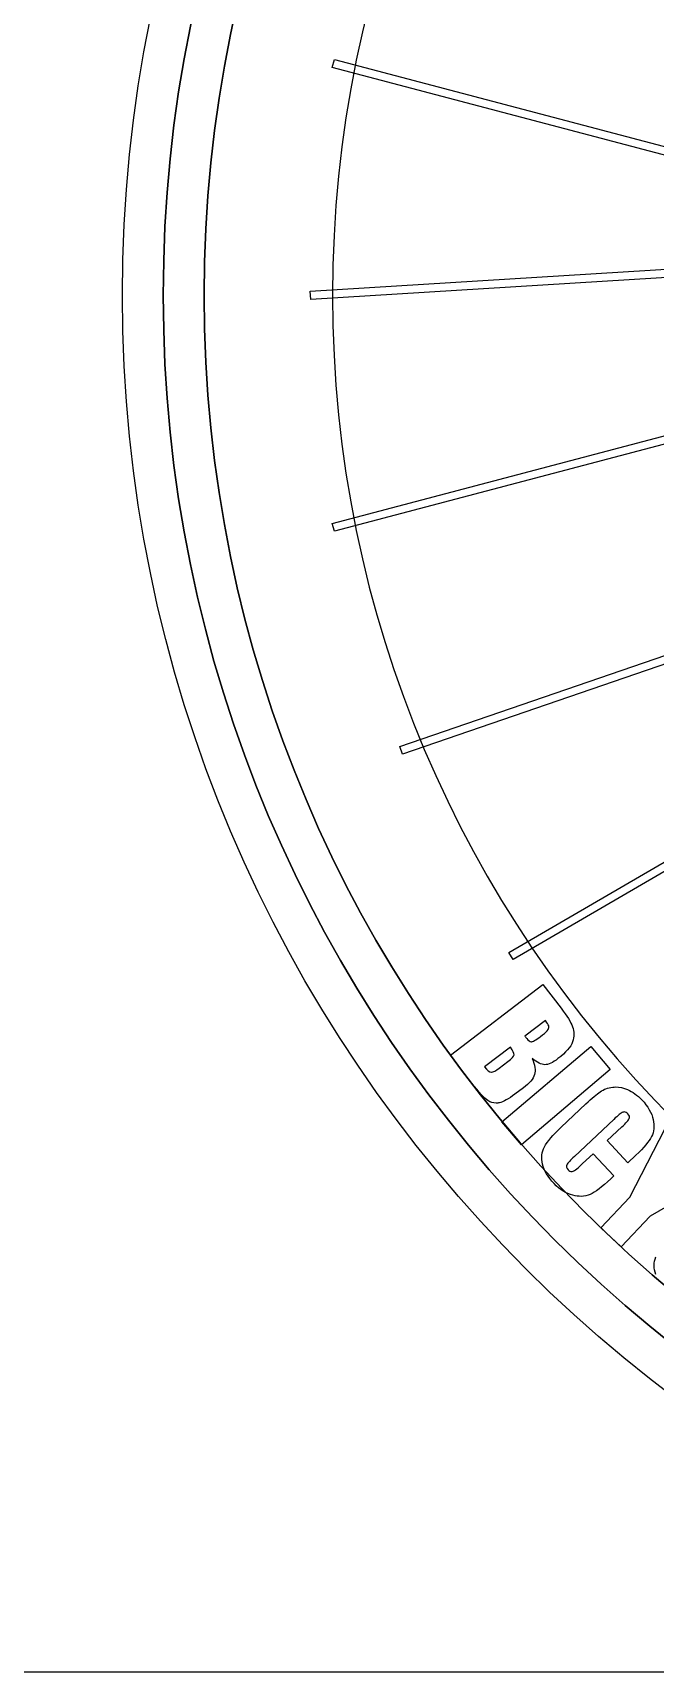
# Model space of a CAD drawing. Extents: x 3 to 470, y 9 to 287.
# Drawn here: x 273.1 to 316, y 8.7 to 121.8 of the extents above; entities that cross this region are included whole.
import ezdxf

# ---------------------------------------------------------------- set-up
doc = ezdxf.new("R2010")
doc.units = 0
doc.layers.add('Layer_1', color=7, linetype='CONTINUOUS')

msp = doc.modelspace()

# ---------------------------------------------------------------- linework, layer by layer
at = {"layer": 'Layer_1', "color": 7}
for points in [[(3.00365, 287.24209), (469.516983, 287.24209), (469.516983, 8.688756), (3.00365, 8.688756), (3.00365, 287.24209)], [(371.216984, 98.985893), (293.723545, 119.446437), (293.86749, 119.991708), (371.360873, 99.531163)], [(371.216984, 98.985893), (293.723545, 119.446437), (293.86749, 119.991708), (371.360873, 99.531163)], [(292.236304, 103.429937), (292.201509, 103.992802), (372.201533, 108.942219)], [(292.236304, 103.429937), (292.201509, 103.992802), (372.201533, 108.942219)], [(372.236892, 108.379269), (292.23636, 103.429796), (292.236304, 103.429937)], [(372.236892, 108.379269), (292.23636, 103.429796), (292.236304, 103.429937)], [(293.86749, 87.431032), (293.723545, 87.976302), (371.220791, 108.437862)], [(293.86749, 87.431032), (293.723545, 87.976302), (371.220791, 108.437862)], [(371.365215, 107.892733), (293.86749, 87.431032), (293.86749, 87.431032)], [(371.365215, 107.892733), (293.86749, 87.431032), (293.86749, 87.431032)], [(298.556424, 72.044478), (298.373173, 72.57782), (374.173844, 98.618516)], [(298.556424, 72.044478), (298.373173, 72.57782), (374.173844, 98.618516)], [(306.189163, 57.881637), (305.905418, 58.368962), (375.169277, 98.697298)], [(306.189163, 57.881637), (305.905418, 58.368962), (375.169277, 98.697298)], [(374.357095, 98.085173), (298.556424, 72.044478), (298.556424, 72.044478)], [(374.357095, 98.085173), (298.556424, 72.044478), (298.556424, 72.044478)], [(375.453078, 98.209944), (306.189163, 57.881637), (306.189163, 57.881637)], [(375.453078, 98.209944), (306.189163, 57.881637), (306.189163, 57.881637)], [(303.333389, 49.372202), (301.869212, 51.2864), (308.241638, 56.160672), (309.505081, 54.508958)], [(308.419419, 53.673064), (307.002162, 52.589009)], [(307.457484, 52.205616), (307.457484, 52.20556)], [(306.008308, 51.828738), (304.227115, 50.466295)], [(306.771258, 45.092968), (305.423788, 46.68262), (311.543796, 51.8703), (312.891266, 50.280648), (306.771258, 45.092968), (306.771258, 45.092968)], [(304.70085, 50.101682), (304.700794, 50.101682)], [(305.236928, 50.378942), (305.828328, 50.831303)], [(306.904573, 49.025353), (306.316697, 48.57567)], [(305.01437, 47.963827), (305.014399, 47.963827)], [(309.509677, 46.301794), (311.217841, 47.906757)], [(313.132659, 46.840353), (310.416261, 44.288118)], [(313.650268, 38.042014), (312.245305, 39.364868), (314.235634, 41.478699), (316.673785, 46.214722), (318.072319, 44.897931)], [(314.661067, 44.377163), (314.105618, 43.85524), (312.678661, 45.373978), (313.696482, 46.330301)], [(310.989728, 43.787145), (311.721831, 44.474978), (313.148759, 42.956241), (312.920788, 42.742058)], [(318.861407, 44.154944), (320.259913, 42.838125), (315.640597, 40.155845), (313.650268, 38.042014), (313.650268, 38.042014)], [(310.88165, 41.531061), (310.88165, 41.531061)]]:
    msp.add_lwpolyline(points, dxfattribs=at)
for points in [[(279.248368, 103.71137), (279.248368, 156.191267), (321.791762, 198.734661), (374.271687, 198.734661)], [(279.248368, 103.71137), (279.248368, 156.191267), (321.791762, 198.734661), (374.271687, 198.734661)], [(374.271687, 195.914979), (323.349016, 195.914979), (282.06805, 154.634013), (282.06805, 103.71137)], [(374.271687, 195.914979), (323.349016, 195.914979), (282.06805, 154.634013), (282.06805, 103.71137)], [(282.06805, 103.71137), (282.06805, 154.634013), (323.349016, 195.914979), (374.271687, 195.914979)], [(282.06805, 103.71137), (282.06805, 154.634013), (323.349016, 195.914979), (374.271687, 195.914979)], [(374.271687, 193.095296), (324.90627, 193.095296), (284.887733, 153.076759), (284.887733, 103.71137)], [(374.271687, 193.095296), (324.90627, 193.095296), (284.887733, 153.076759), (284.887733, 103.71137)], [(284.887733, 103.71137), (284.887733, 153.076759), (324.90627, 193.095296), (374.271687, 193.095296)], [(284.887733, 103.71137), (284.887733, 153.076759), (324.90627, 193.095296), (374.271687, 193.095296)], [(374.271687, 184.241494), (329.796106, 184.241494), (293.741535, 148.186923), (293.741535, 103.71137)], [(374.271687, 184.241494), (329.796106, 184.241494), (293.741535, 148.186923), (293.741535, 103.71137)], [(374.271687, 8.688079), (321.791762, 8.688079), (279.248368, 51.231444), (279.248368, 103.71137)], [(374.271687, 8.688079), (321.791762, 8.688079), (279.248368, 51.231444), (279.248368, 103.71137)], [(282.06805, 103.71137), (282.06805, 52.788727), (323.349016, 11.507761), (374.271687, 11.507761)], [(282.06805, 103.71137), (282.06805, 52.788727), (323.349016, 11.507761), (374.271687, 11.507761)], [(374.271687, 11.507761), (323.349016, 11.507761), (282.06805, 52.788727), (282.06805, 103.71137)], [(374.271687, 11.507761), (323.349016, 11.507761), (282.06805, 52.788727), (282.06805, 103.71137)], [(284.887733, 103.71137), (284.887733, 54.345981), (324.90627, 14.327443), (374.271687, 14.327443)], [(284.887733, 103.71137), (284.887733, 54.345981), (324.90627, 14.327443), (374.271687, 14.327443)], [(374.271687, 14.327443), (324.90627, 14.327443), (284.887733, 54.345981), (284.887733, 103.71137)], [(374.271687, 14.327443), (324.90627, 14.327443), (284.887733, 54.345981), (284.887733, 103.71137)], [(293.741535, 103.71137), (293.741535, 59.235817), (329.796106, 23.181246), (374.271687, 23.181246)], [(293.741535, 103.71137), (293.741535, 59.235817), (329.796106, 23.181246), (374.271687, 23.181246)], [(309.505081, 54.508958), (309.90478, 53.986377), (310.167443, 53.559581), (310.293069, 53.228569)], [(308.648095, 53.301599), (308.623583, 53.377147), (308.547357, 53.500969), (308.419419, 53.673064)], [(308.605602, 53.04168), (308.658424, 53.139411), (308.672589, 53.22605), (308.648095, 53.301599)], [(310.293069, 53.228569), (310.418677, 52.897557), (310.420181, 52.554787), (310.297581, 52.200259)], [(307.002162, 52.589009), (307.059796, 52.51846), (307.1029, 52.46452), (307.131472, 52.427187)], [(307.131472, 52.427187), (307.244429, 52.279473), (307.353099, 52.205616), (307.457484, 52.205616)], [(307.457484, 52.20556), (307.468575, 52.20556), (307.479543, 52.206406), (307.49039, 52.208098)], [(307.49039, 52.208098), (307.604813, 52.225335), (307.85099, 52.378501), (308.228921, 52.667593)], [(308.228921, 52.667593), (308.42722, 52.819273), (308.55278, 52.943969), (308.605602, 53.04168)], [(310.297581, 52.200259), (310.174925, 51.845731), (309.838311, 51.457902), (309.28774, 51.036774)], [(305.828328, 50.831303), (306.101273, 51.040091), (306.245049, 51.195362), (306.259655, 51.297115)], [(306.259655, 51.297115), (306.274317, 51.398887), (306.190535, 51.576094), (306.008308, 51.828738)], [(308.373458, 50.614836), (308.137263, 50.619066), (307.848339, 50.762315), (307.506688, 51.044584)], [(307.506688, 51.044584), (307.713032, 50.595954), (307.768082, 50.226669), (307.671836, 49.936731)], [(309.28774, 51.036774), (308.919903, 50.755426), (308.61862, 50.614752), (308.383891, 50.614752)], [(304.227115, 50.466295), (304.412575, 50.238352), (304.562498, 50.117285), (304.676883, 50.103092)], [(304.676883, 50.103092), (304.68459, 50.102152), (304.692579, 50.101682), (304.70085, 50.101682)], [(304.700794, 50.101682), (304.816551, 50.101682), (304.995262, 50.194102), (305.236928, 50.378942)], [(307.671836, 49.936731), (307.575591, 49.646792), (307.319837, 49.343), (306.904573, 49.025353)], [(308.383891, 50.614752), (308.380507, 50.614752), (308.377029, 50.61478), (308.373458, 50.614836)], [(304.460247, 48.134672), (304.21937, 48.29248), (303.843751, 48.70499), (303.333389, 49.372202)], [(311.217841, 47.906757), (311.639533, 48.30296), (311.96938, 48.585661), (312.20738, 48.754861)], [(312.20738, 48.754861), (312.44538, 48.924061), (312.729153, 49.028464), (313.058698, 49.068071)], [(313.058698, 49.068071), (313.128213, 49.076436), (313.198216, 49.080619), (313.268708, 49.080619)], [(313.268708, 49.080619), (313.532236, 49.080619), (313.802352, 49.022205), (314.079057, 48.905376)], [(314.079057, 48.905376), (314.42975, 48.757305), (314.759963, 48.51845), (315.069696, 48.18881)], [(305.014399, 47.963827), (304.818825, 47.963827), (304.634108, 48.020776), (304.460247, 48.134672)], [(305.245443, 47.989233), (305.166793, 47.972296), (305.089769, 47.963827), (305.01437, 47.963827)], [(306.316697, 48.57567), (305.885079, 48.245542), (305.527994, 48.050063), (305.245443, 47.989233)], [(315.069696, 48.18881), (315.492065, 47.739296), (315.753318, 47.287527), (315.853454, 46.833501)], [(313.755752, 47.332078), (313.635746, 47.281793), (313.428048, 47.117885), (313.132659, 46.840353)], [(313.696482, 46.330301), (313.994034, 46.609863), (314.16361, 46.800427), (314.205209, 46.901992)], [(313.858135, 47.353564), (313.824054, 47.353564), (313.789926, 47.346402), (313.755752, 47.332078)], [(314.113767, 47.218078), (314.028913, 47.308402), (313.943703, 47.353564), (313.858135, 47.353564)], [(314.205209, 46.901992), (314.246809, 47.003556), (314.216328, 47.108919), (314.113767, 47.218078)], [(315.853454, 46.833501), (315.953591, 46.379476), (315.916897, 45.985294), (315.743374, 45.650955)], [(308.354848, 44.9508), (308.551079, 45.312471), (308.936022, 45.762802), (309.509677, 46.301794)], [(315.743374, 45.650955), (315.569832, 45.316635), (315.209063, 44.892037), (314.661067, 44.377163)], [(308.225396, 43.747049), (308.115504, 44.187859), (308.158654, 44.58911), (308.354848, 44.9508)], [(310.416261, 44.288118), (310.131567, 44.020624), (309.961465, 43.829562), (309.905955, 43.714933)], [(309.017755, 42.417935), (308.599427, 42.863182), (308.335308, 43.30622), (308.225396, 43.747049)], [(309.905955, 43.714933), (309.850426, 43.600303), (309.877975, 43.484123), (309.9886, 43.366392)], [(309.9886, 43.366392), (310.064374, 43.28573), (310.143504, 43.245399), (310.225989, 43.245399)], [(310.225989, 43.245399), (310.259562, 43.245399), (310.293671, 43.252073), (310.328315, 43.265419)], [(310.328315, 43.265419), (310.448189, 43.311549), (310.66866, 43.485458), (310.989728, 43.787145)], [(310.320195, 41.604401), (309.854158, 41.718654), (309.420011, 41.989833), (309.017755, 42.417935)], [(312.920788, 42.742058), (312.317169, 42.174888), (311.849337, 41.814918), (311.517291, 41.662148)], [(310.88165, 41.531061), (310.706754, 41.531061), (310.519603, 41.555507), (310.320195, 41.604401)], [(311.517291, 41.662148), (311.327338, 41.574757), (311.115458, 41.531061), (310.88165, 41.531061)], [(316.046236, 36.13715), (315.883089, 36.561155), (315.876698, 36.964661), (316.027062, 37.347667)]]:
    msp.add_open_spline(points, degree=3, dxfattribs=at)

doc.saveas('drawing.dxf')
